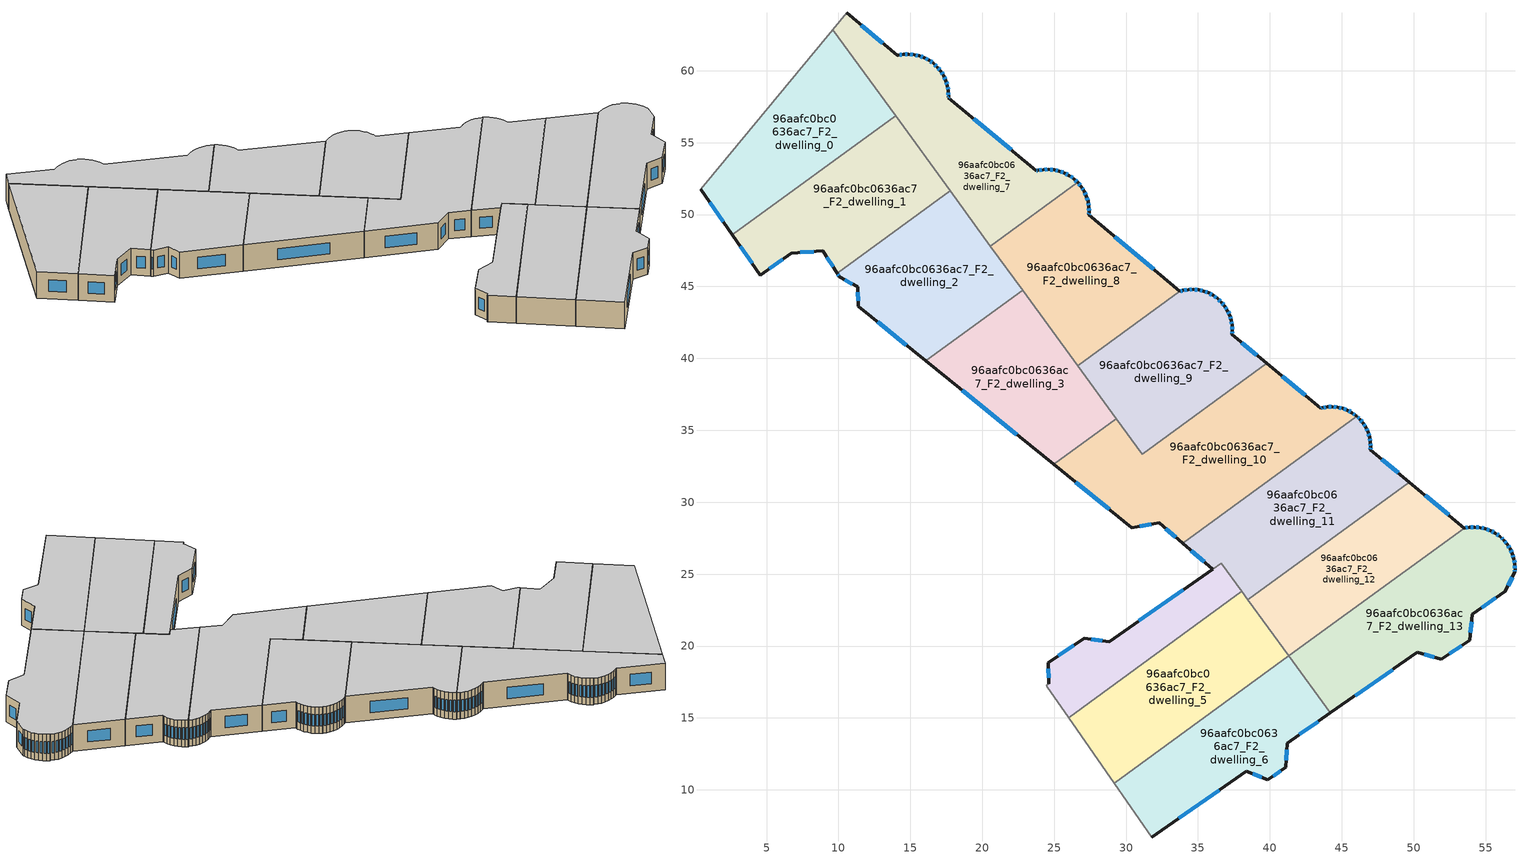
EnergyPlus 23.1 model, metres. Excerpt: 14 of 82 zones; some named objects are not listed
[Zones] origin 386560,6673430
96aafc0bc0636ac7_F2_dwelling_0
 floor to 96aafc0bc0636ac7_F1_dwelling_0 (EU_floor_Construction): 9.61,62.87 13.97,56.87 2.61,48.6 0.41,51.76 z6
 wall outside (EU_wall_Construction): 0.41,51.76 2.61,48.6 z6:9
 wall to 96aafc0bc0636ac7_F2_dwelling_1 (EU_wall_Construction): 2.61,48.6 13.97,56.87 z6:9
 wall adiabatic (EU_wall_Construction): 9.61,62.87 0.41,51.76 z6:9
 wall to 96aafc0bc0636ac7_F2_dwelling_7 (EU_wall_Construction): 13.97,56.87 9.61,62.87 z6:9
 window (EU_Window_Construction): 1.04,50.86 1.98,49.5 z6.86:8.14
 ceiling to 96aafc0bc0636ac7_F3_dwelling_0 (EU_floor_Construction): 13.97,56.87 9.61,62.87 0.41,51.76 2.61,48.6 z9
96aafc0bc0636ac7_F2_dwelling_1
 floor to 96aafc0bc0636ac7_F1_dwelling_1 (EU_floor_Construction): 13.97,56.87 17.78,51.64 9.91,45.91 8.92,47.47 6.73,47.32 4.57,45.79 2.61,48.6 z6
 wall outside (EU_wall_Construction): 2.61,48.6 4.57,45.79 6.73,47.32 8.92,47.47 9.91,45.91 z6:9
 wall to 96aafc0bc0636ac7_F2_dwelling_2 (EU_wall_Construction): 9.91,45.91 17.78,51.64 z6:9
 wall to 96aafc0bc0636ac7_F2_dwelling_7 (EU_wall_Construction): 17.79,51.64 13.98,56.87 z6:9
 window (EU_Window_Construction): 3.17,47.8 4.01,46.6 / 9.2,47.02 9.63,46.35 / 7.36,47.36 8.29,47.43 / 5.19,46.23 6.11,46.88 z6.86:8.14
 ceiling to 96aafc0bc0636ac7_F3_dwelling_1 (EU_floor_Construction): 17.78,51.64 13.97,56.87 2.61,48.6 4.57,45.79 6.73,47.32 8.92,47.47 9.91,45.91 z9
96aafc0bc0636ac7_F2_dwelling_10
 floor to 96aafc0bc0636ac7_F1_dwelling_10 (EU_floor_Construction): 45.05,36.52 45.39,36.39 45.71,36.23 46,36.02 46.02,36 46.05,35.97 33.93,27.15 32.29,28.56 30.4,28.24 24.95,32.64 29.31,35.81 31.11,33.34 39.78,39.66 43.53,36.53 43.64,36.56 43.99,36.62 44.35,36.63 44.71,36.6 z6
 wall outside (EU_wall_Construction): 24.95,32.64 30.4,28.24 32.29,28.56 33.93,27.15 / 46.05,35.97 46.02,36 46,36.02 45.71,36.23 45.39,36.39 45.05,36.52 44.71,36.6 44.35,36.63 43.99,36.62 43.64,36.56 43.53,36.53 39.78,39.66 z6:9
 wall to 96aafc0bc0636ac7_F2_dwelling_3 (EU_wall_Construction): 29.31,35.81 24.95,32.64 z6:9
 wall to 96aafc0bc0636ac7_F2_dwelling_9 (EU_wall_Construction): 39.78,39.66 31.11,33.34 29.31,35.81 z6:9
 wall to 96aafc0bc0636ac7_F2_dwelling_11 (EU_wall_Construction): 33.93,27.15 46.05,35.97 z6:9
 window (EU_Window_Construction): 30.94,28.33 31.75,28.47 / 26.51,31.38 28.85,29.49 / 42.46,37.43 40.85,38.76 / 43.61,36.55 43.56,36.54 / 43.89,36.6 43.74,36.58 / 44.25,36.63 44.09,36.62 / 44.6,36.61 44.45,36.62 / 44.96,36.54 44.81,36.58 / 45.29,36.43 45.15,36.48 / 45.62,36.27 45.48,36.35 / 45.91,36.08 45.79,36.17 / 32.76,28.16 33.46,27.55 z6.86:8.14
 ceiling to 96aafc0bc0636ac7_F3_dwelling_10 (EU_floor_Construction): 46.05,35.97 46.02,36 46,36.02 45.71,36.23 45.39,36.39 45.05,36.52 44.71,36.6 44.35,36.63 43.99,36.62 43.64,36.56 43.53,36.53 39.78,39.66 31.11,33.34 29.31,35.81 24.95,32.64 30.4,28.24 32.29,28.56 33.93,27.15 z9
96aafc0bc0636ac7_F2_dwelling_11
 floor to 96aafc0bc0636ac7_F1_dwelling_11 (EU_floor_Construction): 46.82,34.87 46.93,34.53 46.99,34.17 47,33.82 46.99,33.65 49.7,31.39 38.47,23.22 36.63,25.76 36.04,25.34 33.93,27.15 46.05,35.97 46.26,35.78 46.49,35.5 46.68,35.2 z6
 wall outside (EU_wall_Construction): 49.7,31.39 46.99,33.65 47,33.82 46.99,34.17 46.93,34.53 46.82,34.87 46.68,35.2 46.49,35.5 46.26,35.78 46.05,35.97 / 33.93,27.15 36.04,25.34 z6:9
 wall to 96aafc0bc0636ac7_F2_dwelling_12 (EU_wall_Construction): 38.47,23.22 49.7,31.39 z6:9
 wall to 96aafc0bc0636ac7_F2_dwelling_4 (EU_wall_Construction): 36.04,25.34 36.63,25.76 / 36.63,25.75 38.06,23.8 z6:9
 wall to 96aafc0bc0636ac7_F2_dwelling_5 (EU_wall_Construction): 38.06,23.8 38.47,23.22 z6:9
 window (EU_Window_Construction): 46.62,35.28 46.54,35.41 / 46.78,34.96 46.72,35.1 / 46.9,34.63 46.85,34.77 / 46.97,34.28 46.95,34.43 / 47,33.92 46.99,34.07 / 46.99,33.7 47,33.77 / 48.92,32.04 47.76,33 / 34.53,26.64 35.43,25.86 / 46.2,35.83 46.11,35.92 / 46.42,35.58 46.32,35.7 z6.86:8.14
 ceiling to 96aafc0bc0636ac7_F3_dwelling_11 (EU_floor_Construction): 49.7,31.39 46.99,33.65 47,33.82 46.99,34.17 46.93,34.53 46.82,34.87 46.68,35.2 46.49,35.5 46.26,35.78 46.05,35.97 33.93,27.15 36.04,25.34 36.63,25.76 38.47,23.22 z9
96aafc0bc0636ac7_F2_dwelling_12
 floor to 96aafc0bc0636ac7_F1_dwelling_12 (EU_floor_Construction): 53.52,28.21 41.32,19.32 38.47,23.22 49.7,31.39 z6
 wall outside (EU_wall_Construction): 53.52,28.21 49.7,31.39 z6:9
 wall to 96aafc0bc0636ac7_F2_dwelling_13 (EU_wall_Construction): 41.32,19.32 53.52,28.21 z6:9
 wall to 96aafc0bc0636ac7_F2_dwelling_5 (EU_wall_Construction): 38.47,23.22 41.32,19.32 z6:9
 window (EU_Window_Construction): 52.43,29.12 50.79,30.48 z6.86:8.14
 ceiling to 96aafc0bc0636ac7_F3_dwelling_12 (EU_floor_Construction): 53.52,28.21 49.7,31.39 38.47,23.22 41.32,19.32 z9
96aafc0bc0636ac7_F2_dwelling_13
 floor to 96aafc0bc0636ac7_F1_dwelling_13 (EU_floor_Construction): 56.26,27.37 56.5,27.08 56.7,26.76 56.85,26.42 56.96,26.05 57.03,25.68 57.04,25.31 57.03,25.17 56.37,23.8 54.08,22.21 53.89,20.41 51.92,19.09 50.25,19.55 44.21,15.35 41.32,19.32 53.52,28.21 53.87,28.26 54.24,28.28 54.62,28.24 54.99,28.16 55.34,28.02 55.67,27.85 55.98,27.63 56.04,27.58 z6
 wall outside (EU_wall_Construction): 44.21,15.35 50.25,19.55 51.92,19.09 53.89,20.41 54.08,22.21 56.37,23.8 57.03,25.17 57.04,25.31 57.03,25.68 56.96,26.05 56.85,26.42 56.7,26.76 56.5,27.08 56.26,27.37 56.04,27.58 55.98,27.63 55.67,27.85 55.34,28.02 54.99,28.16 54.62,28.24 54.24,28.28 53.87,28.26 53.52,28.21 z6:9
 wall to 96aafc0bc0636ac7_F2_dwelling_6 (EU_wall_Construction): 41.32,19.32 44.21,15.35 z6:9
 window (EU_Window_Construction): 55.58,27.9 55.44,27.97 / 55.89,27.69 55.76,27.78 / 56.2,27.43 56.1,27.52 / 56.43,27.16 56.33,27.29 / 56.64,26.85 56.55,26.99 / 56.81,26.51 56.74,26.66 / 56.93,26.16 56.89,26.31 / 57.01,25.79 56.98,25.95 / 57.04,25.41 57.03,25.58 / 57.03,25.21 57.04,25.27 / 56.56,24.19 56.84,24.78 / 54.73,22.66 55.71,23.35 / 53.95,20.93 54.02,21.7 / 52.48,19.47 53.33,20.03 / 50.73,19.42 51.44,19.22 / 45.93,16.55 48.52,18.35 / 53.77,28.25 53.62,28.22 / 54.14,28.27 53.98,28.27 / 54.51,28.25 54.35,28.26 / 54.88,28.18 54.73,28.22 / 55.24,28.06 55.09,28.12 z6.86:8.14
 ceiling to 96aafc0bc0636ac7_F3_dwelling_13 (EU_floor_Construction): 53.89,20.41 54.08,22.21 56.37,23.8 57.03,25.17 57.04,25.31 57.03,25.68 56.96,26.05 56.85,26.42 56.7,26.76 56.5,27.08 56.26,27.37 56.04,27.58 55.98,27.63 55.67,27.85 55.34,28.02 54.99,28.16 54.62,28.24 54.24,28.28 53.87,28.26 53.52,28.21 41.32,19.32 44.21,15.35 50.25,19.55 51.92,19.09 z9
96aafc0bc0636ac7_F2_dwelling_2
 floor to 96aafc0bc0636ac7_F1_dwelling_2 (EU_floor_Construction): 17.78,51.64 22.81,44.74 16.07,39.83 11.39,43.62 11.33,44.97 10.07,45.67 9.91,45.91 z6
 wall outside (EU_wall_Construction): 9.91,45.91 10.07,45.67 11.33,44.97 11.39,43.62 16.07,39.83 z6:9
 wall to 96aafc0bc0636ac7_F2_dwelling_3 (EU_wall_Construction): 16.07,39.83 22.81,44.74 z6:9
 wall to 96aafc0bc0636ac7_F2_dwelling_8 (EU_wall_Construction): 22.81,44.74 20.57,47.81 z6:9
 wall to 96aafc0bc0636ac7_F2_dwelling_7 (EU_wall_Construction): 20.57,47.81 17.79,51.64 z6:9
 window (EU_Window_Construction): 9.96,45.84 10.02,45.73 / 12.72,42.53 14.73,40.91 / 11.35,44.58 11.37,44 / 10.43,45.47 10.97,45.17 z6.86:8.14
 ceiling to 96aafc0bc0636ac7_F3_dwelling_2 (EU_floor_Construction): 22.81,44.74 17.78,51.64 9.91,45.91 10.07,45.67 11.33,44.97 11.39,43.62 16.07,39.83 z9
96aafc0bc0636ac7_F2_dwelling_3
 floor to 96aafc0bc0636ac7_F1_dwelling_3 (EU_floor_Construction): 22.81,44.74 29.31,35.81 24.95,32.64 16.07,39.83 z6
 wall outside (EU_wall_Construction): 16.07,39.83 24.95,32.64 z6:9
 wall to 96aafc0bc0636ac7_F2_dwelling_8 (EU_wall_Construction): 26.63,39.49 22.81,44.74 z6:9
 wall to 96aafc0bc0636ac7_F2_dwelling_9 (EU_wall_Construction): 29.31,35.81 26.63,39.49 z6:9
 window (EU_Window_Construction): 18.6,37.78 22.41,34.7 z6.86:8.14
 ceiling to 96aafc0bc0636ac7_F3_dwelling_3 (EU_floor_Construction): 29.31,35.81 22.81,44.74 16.07,39.83 24.95,32.64 z9
96aafc0bc0636ac7_F2_dwelling_4
 floor to 96aafc0bc0636ac7_F1_dwelling_4 (EU_floor_Construction): 36.63,25.76 38.06,23.8 26,15.02 24.48,17.2 24.44,17.26 24.48,17.28 24.63,17.37 24.58,18.83 27.09,20.54 28.84,20.3 z6
 wall outside (EU_wall_Construction): 36.03,25.34 28.84,20.3 27.09,20.54 24.58,18.83 24.63,17.37 z6:9
 wall to 96aafc0bc0636ac7_F2_dwelling_5 (EU_wall_Construction): 26,15.02 38.06,23.8 z6:9
 wall adiabatic (EU_wall_Construction): 24.63,17.37 24.48,17.28 24.44,17.26 24.48,17.2 26,15.02 z6:9
 window (EU_Window_Construction): 24.6,18.42 24.61,17.79 / 26.38,20.05 25.3,19.32 / 28.34,20.37 27.59,20.47 / 33.98,23.9 30.89,21.74 z6.86:8.14
 ceiling to 96aafc0bc0636ac7_F3_dwelling_4 (EU_floor_Construction): 38.06,23.8 36.63,25.76 28.84,20.3 27.09,20.54 24.58,18.83 24.63,17.37 24.48,17.28 24.44,17.26 24.48,17.2 26,15.02 z9
96aafc0bc0636ac7_F2_dwelling_5
 floor to 96aafc0bc0636ac7_F1_dwelling_5 (EU_floor_Construction): 38.06,23.8 41.32,19.32 29.17,10.47 26,15.02 z6
 wall to 96aafc0bc0636ac7_F2_dwelling_6 (EU_wall_Construction): 29.17,10.47 41.32,19.32 z6:9
 wall adiabatic (EU_wall_Construction): 26,15.02 29.17,10.47 z6:9
 ceiling to 96aafc0bc0636ac7_F3_dwelling_5 (EU_floor_Construction): 41.32,19.32 38.06,23.8 26,15.02 29.17,10.47 z9
96aafc0bc0636ac7_F2_dwelling_6
 floor to 96aafc0bc0636ac7_F1_dwelling_6 (EU_floor_Construction): 41.32,19.32 44.21,15.35 41.19,13.26 41.12,11.57 39.86,10.71 38.37,11.29 31.78,6.72 29.17,10.47 z6
 wall outside (EU_wall_Construction): 31.78,6.72 38.37,11.29 39.86,10.71 41.12,11.57 41.19,13.26 44.21,15.35 z6:9
 wall adiabatic (EU_wall_Construction): 29.17,10.47 31.78,6.72 z6:9
 window (EU_Window_Construction): 33.67,8.03 36.49,9.99 / 42.05,13.86 43.35,14.75 / 41.14,12.05 41.17,12.78 / 40.22,10.96 40.76,11.32 / 38.8,11.13 39.44,10.88 z6.86:8.14
 ceiling to 96aafc0bc0636ac7_F3_dwelling_6 (EU_floor_Construction): 41.12,11.57 41.19,13.26 44.21,15.35 41.32,19.32 29.17,10.47 31.78,6.72 38.37,11.29 39.86,10.71 z9
96aafc0bc0636ac7_F2_dwelling_7
 floor to 96aafc0bc0636ac7_F1_dwelling_7 (EU_floor_Construction): 17.32,59.65 17.47,59.32 17.58,58.96 17.64,58.59 17.66,58.22 17.65,58.11 23.77,53.04 23.87,53.06 24.24,53.13 24.62,53.14 25,53.1 25.37,53.02 25.72,52.89 26.06,52.71 26.36,52.49 26.4,52.46 26.64,52.23 20.57,47.81 9.61,62.87 10.57,64.02 14.11,61.07 14.16,61.08 14.52,61.14 14.9,61.15 15.27,61.12 15.63,61.03 15.98,60.9 16.31,60.73 16.61,60.51 16.63,60.49 16.88,60.26 17.12,59.97 z6
 wall outside (EU_wall_Construction): 26.64,52.23 26.4,52.46 26.36,52.49 26.06,52.71 25.72,52.89 25.37,53.02 25,53.1 24.62,53.14 24.24,53.13 23.87,53.06 23.77,53.04 17.65,58.11 17.66,58.22 17.64,58.59 17.58,58.96 17.47,59.32 17.32,59.65 17.12,59.97 16.88,60.26 16.63,60.49 16.61,60.51 16.31,60.73 15.98,60.9 15.63,61.03 15.27,61.12 14.9,61.15 14.52,61.14 14.16,61.08 14.11,61.07 10.57,64.02 z6:9
 wall to 96aafc0bc0636ac7_F2_dwelling_8 (EU_wall_Construction): 20.57,47.81 26.64,52.23 z6:9
 wall adiabatic (EU_wall_Construction): 10.57,64.02 9.61,62.87 z6:9
 window (EU_Window_Construction): 14.42,61.12 14.26,61.09 / 14.79,61.15 14.63,61.14 / 15.16,61.13 15,61.14 / 15.53,61.06 15.37,61.09 / 15.88,60.94 15.73,60.99 / 16.21,60.78 16.07,60.85 / 16.52,60.57 16.39,60.67 / 16.81,60.32 16.71,60.43 / 17.05,60.05 16.95,60.17 / 17.26,59.74 17.18,59.88 / 17.43,59.41 17.36,59.56 / 17.55,59.06 17.5,59.21 / 17.63,58.7 17.6,58.85 / 17.65,58.33 17.65,58.48 / 17.65,58.14 17.65,58.19 / 22.02,54.49 19.4,56.66 / 23.84,53.06 23.8,53.05 / 24.13,53.11 23.97,53.08 / 24.51,53.14 24.35,53.13 / 24.89,53.11 24.73,53.13 / 25.26,53.04 25.1,53.08 / 25.62,52.92 25.47,52.98 / 25.96,52.76 25.82,52.84 / 26.28,52.55 26.14,52.65 / 26.57,52.3 26.47,52.4 / 13.09,61.91 11.58,63.17 z6.86:8.14
 ceiling to 96aafc0bc0636ac7_F3_dwelling_7 (EU_floor_Construction): 26.64,52.23 26.4,52.46 26.36,52.49 26.06,52.71 25.72,52.89 25.37,53.02 25,53.1 24.62,53.14 24.24,53.13 23.87,53.06 23.77,53.04 17.65,58.11 17.66,58.22 17.64,58.59 17.58,58.96 17.47,59.32 17.32,59.65 17.12,59.97 16.88,60.26 16.63,60.49 16.61,60.51 16.31,60.73 15.98,60.9 15.63,61.03 15.27,61.12 14.9,61.15 14.52,61.14 14.16,61.08 14.11,61.07 10.57,64.02 9.61,62.87 20.57,47.81 z9
96aafc0bc0636ac7_F2_dwelling_8
 floor to 96aafc0bc0636ac7_F1_dwelling_8 (EU_floor_Construction): 27.35,50.91 27.41,50.53 27.43,50.15 27.42,49.98 33.74,44.67 26.63,39.49 20.57,47.81 26.64,52.23 26.88,51.94 27.08,51.62 27.24,51.27 z6
 wall outside (EU_wall_Construction): 33.74,44.67 27.42,49.98 27.43,50.15 27.41,50.53 27.35,50.91 27.24,51.27 27.08,51.62 26.88,51.94 26.64,52.23 z6:9
 wall to 96aafc0bc0636ac7_F2_dwelling_9 (EU_wall_Construction): 26.63,39.49 33.74,44.67 z6:9
 window (EU_Window_Construction): 27.03,51.71 26.94,51.85 / 27.2,51.37 27.13,51.52 / 27.32,51.01 27.27,51.17 / 27.4,50.64 27.37,50.8 / 27.42,50.26 27.42,50.42 / 27.42,50.03 27.43,50.1 / 31.94,46.18 29.23,48.46 / 26.81,52.02 26.71,52.15 z6.86:8.14
 ceiling to 96aafc0bc0636ac7_F3_dwelling_8 (EU_floor_Construction): 33.74,44.67 27.42,49.98 27.43,50.15 27.41,50.53 27.35,50.91 27.24,51.27 27.08,51.62 26.88,51.94 26.64,52.23 20.57,47.81 26.63,39.49 z9
96aafc0bc0636ac7_F2_dwelling_9
 floor to 96aafc0bc0636ac7_F1_dwelling_9 (EU_floor_Construction): 37.05,43.33 37.2,43 37.31,42.65 37.37,42.29 37.38,41.92 37.36,41.68 39.78,39.66 31.11,33.34 26.63,39.49 33.74,44.67 33.95,44.72 34.31,44.78 34.68,44.8 35.04,44.76 35.39,44.68 35.74,44.55 36.06,44.38 36.36,44.17 36.37,44.16 36.62,43.92 36.85,43.64 z6
 wall outside (EU_wall_Construction): 39.78,39.66 37.36,41.68 37.38,41.92 37.37,42.29 37.31,42.65 37.2,43 37.05,43.33 36.85,43.64 36.62,43.92 36.37,44.16 36.36,44.17 36.06,44.38 35.74,44.55 35.39,44.68 35.04,44.76 34.68,44.8 34.31,44.78 33.95,44.72 33.74,44.67 z6:9
 window (EU_Window_Construction): 34.21,44.77 34.05,44.74 / 34.57,44.79 34.42,44.79 / 34.94,44.77 34.78,44.79 / 35.29,44.7 35.14,44.74 / 35.64,44.59 35.49,44.64 / 35.97,44.43 35.83,44.5 / 36.27,44.23 36.14,44.32 / 36.55,43.99 36.44,44.09 / 36.79,43.72 36.69,43.84 / 36.99,43.42 36.91,43.55 / 37.16,43.09 37.09,43.23 / 37.28,42.75 37.23,42.9 / 37.35,42.39 37.32,42.54 / 37.38,42.03 37.37,42.18 / 37.37,41.75 37.37,41.85 / 39.09,40.23 38.05,41.1 / 33.89,44.71 33.8,44.68 z6.86:8.14
 ceiling to 96aafc0bc0636ac7_F3_dwelling_9 (EU_floor_Construction): 39.78,39.66 37.36,41.68 37.38,41.92 37.37,42.29 37.31,42.65 37.2,43 37.05,43.33 36.85,43.64 36.62,43.92 36.37,44.16 36.36,44.17 36.06,44.38 35.74,44.55 35.39,44.68 35.04,44.76 34.68,44.8 34.31,44.78 33.95,44.72 33.74,44.67 26.63,39.49 31.11,33.34 z9
[Building]
EU S2 Campaign: North Axis=0; Terrain=City; Solar Distribution=FullExterior
[Site:Location]
Helsinki-Vantaa.AP: Latitude=60.317; Longitude=24.963; Time Zone=2; Elevation=54.6
[SizingPeriod:WeatherFileDays]
AnnualSizingPeriod: Begin Month=1; Begin Day of Month=1; End Month=12; End Day of Month=31; Day of Week for Start Day=Monday; Use Weather File Daylight Saving Period=No; Use Weather File Rain and Snow Indicators=No
[MATERIAL]
EU_InternalMass_Material: Roughness=MediumRough; Thickness=0.1; Conductivity=1; Density=1800; Specific Heat=900; Thermal Absorptance=0.9; Solar Absorptance=0.7; Visible Absorptance=0.7
[MATERIAL:NOMASS] Roughness=MediumRough; Thermal Absorptance=0.9; Solar Absorptance=0.7; Visible Absorptance=0.7
Name | Thermal Resistance
EU_wall_NoMass | 1.10183
EU_floor_NoMass | 1.70606
[WINDOWMATERIAL:SIMPLEGLAZINGSYSTEM]
EU_Window_SimpleGlazing: UFactor=3.11035; Solar Heat Gain Coefficient=0.8; Visible Transmittance=0.8
[CONSTRUCTION]
EU_wall_Construction: EU_wall_NoMass
EU_floor_Construction: EU_floor_NoMass
EU_Window_Construction: EU_Window_SimpleGlazing
EU_InternalMass_Construction: EU_InternalMass_Material
[ZONE] Type=1; Multiplier=1; Ceiling Height=autocalculate; Floor Area=autocalculate; Part of Total Floor Area=Yes
Name | Volume
96aafc0bc0636ac7_F2_dwelling_0 | 236.595
96aafc0bc0636ac7_F2_dwelling_1 | 236.65
96aafc0bc0636ac7_F2_dwelling_10 | 344.596
96aafc0bc0636ac7_F2_dwelling_11 | 245.219
96aafc0bc0636ac7_F2_dwelling_12 | 209.717
96aafc0bc0636ac7_F2_dwelling_13 | 263.496
96aafc0bc0636ac7_F2_dwelling_2 | 236.61
96aafc0bc0636ac7_F2_dwelling_3 | 227.387
96aafc0bc0636ac7_F2_dwelling_4 | 129.318
96aafc0bc0636ac7_F2_dwelling_5 | 248.728
96aafc0bc0636ac7_F2_dwelling_6 | 224.537
96aafc0bc0636ac7_F2_dwelling_7 | 236.621
96aafc0bc0636ac7_F2_dwelling_8 | 237.795
96aafc0bc0636ac7_F2_dwelling_9 | 235.43
[INTERNALMASS] Construction=EU_InternalMass_Construction
Name | Zone or ZoneList | Surface Area
96aafc0bc0636ac7_F2_dwelling_0_EU_InternalMass | 96aafc0bc0636ac7_F2_dwelling_0 | 78.8651
96aafc0bc0636ac7_F2_dwelling_1_EU_InternalMass | 96aafc0bc0636ac7_F2_dwelling_1 | 78.8835
96aafc0bc0636ac7_F2_dwelling_2_EU_InternalMass | 96aafc0bc0636ac7_F2_dwelling_2 | 78.8698
96aafc0bc0636ac7_F2_dwelling_3_EU_InternalMass | 96aafc0bc0636ac7_F2_dwelling_3 | 75.7956
96aafc0bc0636ac7_F2_dwelling_4_EU_InternalMass | 96aafc0bc0636ac7_F2_dwelling_4 | 43.1028
96aafc0bc0636ac7_F2_dwelling_5_EU_InternalMass | 96aafc0bc0636ac7_F2_dwelling_5 | 82.9095
96aafc0bc0636ac7_F2_dwelling_6_EU_InternalMass | 96aafc0bc0636ac7_F2_dwelling_6 | 74.8455
96aafc0bc0636ac7_F2_dwelling_7_EU_InternalMass | 96aafc0bc0636ac7_F2_dwelling_7 | 78.8724
96aafc0bc0636ac7_F2_dwelling_8_EU_InternalMass | 96aafc0bc0636ac7_F2_dwelling_8 | 79.2651
96aafc0bc0636ac7_F2_dwelling_9_EU_InternalMass | 96aafc0bc0636ac7_F2_dwelling_9 | 78.477
96aafc0bc0636ac7_F2_dwelling_10_EU_InternalMass | 96aafc0bc0636ac7_F2_dwelling_10 | 114.866
96aafc0bc0636ac7_F2_dwelling_11_EU_InternalMass | 96aafc0bc0636ac7_F2_dwelling_11 | 81.7392
96aafc0bc0636ac7_F2_dwelling_12_EU_InternalMass | 96aafc0bc0636ac7_F2_dwelling_12 | 69.9057
96aafc0bc0636ac7_F2_dwelling_13_EU_InternalMass | 96aafc0bc0636ac7_F2_dwelling_13 | 87.8324
[OTHEREQUIPMENT] Fuel Type=Electricity; Design Level Calculation Method=Watts/Area; Power per Zone Floor Area=1; Fraction Latent=0; Fraction Radiant=0; Fraction Lost=0; Carbon Dioxide Generation Rate=0; EndUse Subcategory=EU_Step8_InternalGains
Name | Zone or ZoneList or Space or SpaceList | Schedule
EU_Step8_InternalGain_96aafc0bc0636ac7_F2_dwelling_0_f000 | 96aafc0bc0636ac7_F2_dwelling_0 | EU_Step8_GainSchedule_96aafc0bc0636ac7_F2_dwelling_0_f000
EU_Step8_InternalGain_96aafc0bc0636ac7_F2_dwelling_1_f000 | 96aafc0bc0636ac7_F2_dwelling_1 | EU_Step8_GainSchedule_96aafc0bc0636ac7_F2_dwelling_1_f000
EU_Step8_InternalGain_96aafc0bc0636ac7_F2_dwelling_2_f000 | 96aafc0bc0636ac7_F2_dwelling_2 | EU_Step8_GainSchedule_96aafc0bc0636ac7_F2_dwelling_2_f000
EU_Step8_InternalGain_96aafc0bc0636ac7_F2_dwelling_3_f000 | 96aafc0bc0636ac7_F2_dwelling_3 | EU_Step8_GainSchedule_96aafc0bc0636ac7_F2_dwelling_3_f000
EU_Step8_InternalGain_96aafc0bc0636ac7_F2_dwelling_4_f000 | 96aafc0bc0636ac7_F2_dwelling_4 | EU_Step8_GainSchedule_96aafc0bc0636ac7_F2_dwelling_4_f000
EU_Step8_InternalGain_96aafc0bc0636ac7_F2_dwelling_5_f000 | 96aafc0bc0636ac7_F2_dwelling_5 | EU_Step8_GainSchedule_96aafc0bc0636ac7_F2_dwelling_5_f000
EU_Step8_InternalGain_96aafc0bc0636ac7_F2_dwelling_6_f000 | 96aafc0bc0636ac7_F2_dwelling_6 | EU_Step8_GainSchedule_96aafc0bc0636ac7_F2_dwelling_6_f000
EU_Step8_InternalGain_96aafc0bc0636ac7_F2_dwelling_7_f000 | 96aafc0bc0636ac7_F2_dwelling_7 | EU_Step8_GainSchedule_96aafc0bc0636ac7_F2_dwelling_7_f000
EU_Step8_InternalGain_96aafc0bc0636ac7_F2_dwelling_8_f000 | 96aafc0bc0636ac7_F2_dwelling_8 | EU_Step8_GainSchedule_96aafc0bc0636ac7_F2_dwelling_8_f000
EU_Step8_InternalGain_96aafc0bc0636ac7_F2_dwelling_9_f000 | 96aafc0bc0636ac7_F2_dwelling_9 | EU_Step8_GainSchedule_96aafc0bc0636ac7_F2_dwelling_9_f000
EU_Step8_InternalGain_96aafc0bc0636ac7_F2_dwelling_10_f000 | 96aafc0bc0636ac7_F2_dwelling_10 | EU_Step8_GainSchedule_96aafc0bc0636ac7_F2_dwelling_10_f000
EU_Step8_InternalGain_96aafc0bc0636ac7_F2_dwelling_11_f000 | 96aafc0bc0636ac7_F2_dwelling_11 | EU_Step8_GainSchedule_96aafc0bc0636ac7_F2_dwelling_11_f000
EU_Step8_InternalGain_96aafc0bc0636ac7_F2_dwelling_12_f000 | 96aafc0bc0636ac7_F2_dwelling_12 | EU_Step8_GainSchedule_96aafc0bc0636ac7_F2_dwelling_12_f000
EU_Step8_InternalGain_96aafc0bc0636ac7_F2_dwelling_13_f000 | 96aafc0bc0636ac7_F2_dwelling_13 | EU_Step8_GainSchedule_96aafc0bc0636ac7_F2_dwelling_13_f000
[ZONEVENTILATION:DESIGNFLOWRATE] Schedule=EU_AlwaysOn; Design Flow Rate Calculation Method=AirChanges/Hour; Air Changes per Hour=0.756316; Ventilation Type=Natural; Fan Pressure Rise=0; Fan Total Efficiency=1; Constant Term Coefficient=1; Temperature Term Coefficient=0; Velocity Term Coefficient=0; Velocity Squared Term Coefficient=0; Minimum Indoor Temperature=-100; Maximum Indoor Temperature=100; Delta Temperature=-100; Minimum Outdoor Temperature=-100; Maximum Outdoor Temperature=100; Maximum Wind Speed=40
Name | Zone or ZoneList or Space or SpaceList
EU_ConstantAir_96aafc0bc0636ac7_F2_dwelling_0 | 96aafc0bc0636ac7_F2_dwelling_0
EU_ConstantAir_96aafc0bc0636ac7_F2_dwelling_1 | 96aafc0bc0636ac7_F2_dwelling_1
EU_ConstantAir_96aafc0bc0636ac7_F2_dwelling_2 | 96aafc0bc0636ac7_F2_dwelling_2
EU_ConstantAir_96aafc0bc0636ac7_F2_dwelling_3 | 96aafc0bc0636ac7_F2_dwelling_3
EU_ConstantAir_96aafc0bc0636ac7_F2_dwelling_4 | 96aafc0bc0636ac7_F2_dwelling_4
EU_ConstantAir_96aafc0bc0636ac7_F2_dwelling_5 | 96aafc0bc0636ac7_F2_dwelling_5
EU_ConstantAir_96aafc0bc0636ac7_F2_dwelling_6 | 96aafc0bc0636ac7_F2_dwelling_6
EU_ConstantAir_96aafc0bc0636ac7_F2_dwelling_7 | 96aafc0bc0636ac7_F2_dwelling_7
EU_ConstantAir_96aafc0bc0636ac7_F2_dwelling_8 | 96aafc0bc0636ac7_F2_dwelling_8
EU_ConstantAir_96aafc0bc0636ac7_F2_dwelling_9 | 96aafc0bc0636ac7_F2_dwelling_9
EU_ConstantAir_96aafc0bc0636ac7_F2_dwelling_10 | 96aafc0bc0636ac7_F2_dwelling_10
EU_ConstantAir_96aafc0bc0636ac7_F2_dwelling_11 | 96aafc0bc0636ac7_F2_dwelling_11
EU_ConstantAir_96aafc0bc0636ac7_F2_dwelling_12 | 96aafc0bc0636ac7_F2_dwelling_12
EU_ConstantAir_96aafc0bc0636ac7_F2_dwelling_13 | 96aafc0bc0636ac7_F2_dwelling_13
[HVACTEMPLATE:ZONE:IDEALLOADSAIRSYSTEM] System Availability Schedule=EU_AlwaysOn; Maximum Heating Supply Air Temperature=50; Minimum Cooling Supply Air Temperature=13; Maximum Heating Supply Air Humidity Ratio=0.0156; Minimum Cooling Supply Air Humidity Ratio=0.0077; Heating Limit=NoLimit; Cooling Limit=NoLimit; Heating Availability Schedule=EU_AlwaysOn; Cooling Availability Schedule=EU_CoolingOff; Dehumidification Control Type=ConstantSensibleHeatRatio; Cooling Sensible Heat Ratio=0.7; Dehumidification Setpoint=60; Humidification Control Type=None; Humidification Setpoint=30; Outdoor Air Method=None; Outdoor Air Flow Rate per Person=0.00944; Outdoor Air Flow Rate per Zone Floor Area=0; Outdoor Air Flow Rate per Zone=0; Demand Controlled Ventilation Type=None; Outdoor Air Economizer Type=NoEconomizer; Heat Recovery Type=None; Sensible Heat Recovery Effectiveness=0.7; Latent Heat Recovery Effectiveness=0.65
Name | Template Thermostat
96aafc0bc0636ac7_F2_dwelling_0 | EU_HeatOnly_96aafc0bc0636ac7_F2_dwelling_0
96aafc0bc0636ac7_F2_dwelling_1 | EU_HeatOnly_96aafc0bc0636ac7_F2_dwelling_1
96aafc0bc0636ac7_F2_dwelling_2 | EU_HeatOnly_96aafc0bc0636ac7_F2_dwelling_2
96aafc0bc0636ac7_F2_dwelling_3 | EU_HeatOnly_96aafc0bc0636ac7_F2_dwelling_3
96aafc0bc0636ac7_F2_dwelling_4 | EU_HeatOnly_96aafc0bc0636ac7_F2_dwelling_4
96aafc0bc0636ac7_F2_dwelling_5 | EU_HeatOnly_96aafc0bc0636ac7_F2_dwelling_5
96aafc0bc0636ac7_F2_dwelling_6 | EU_HeatOnly_96aafc0bc0636ac7_F2_dwelling_6
96aafc0bc0636ac7_F2_dwelling_7 | EU_HeatOnly_96aafc0bc0636ac7_F2_dwelling_7
96aafc0bc0636ac7_F2_dwelling_8 | EU_HeatOnly_96aafc0bc0636ac7_F2_dwelling_8
96aafc0bc0636ac7_F2_dwelling_9 | EU_HeatOnly_96aafc0bc0636ac7_F2_dwelling_9
96aafc0bc0636ac7_F2_dwelling_10 | EU_HeatOnly_96aafc0bc0636ac7_F2_dwelling_10
96aafc0bc0636ac7_F2_dwelling_11 | EU_HeatOnly_96aafc0bc0636ac7_F2_dwelling_11
96aafc0bc0636ac7_F2_dwelling_12 | EU_HeatOnly_96aafc0bc0636ac7_F2_dwelling_12
96aafc0bc0636ac7_F2_dwelling_13 | EU_HeatOnly_96aafc0bc0636ac7_F2_dwelling_13
[SIZING:ZONE] Zone Cooling Design Supply Air Temperature Input Method=SupplyAirTemperature; Zone Cooling Design Supply Air Temperature=13; Zone Heating Design Supply Air Temperature Input Method=SupplyAirTemperature; Zone Heating Design Supply Air Temperature=50; Zone Cooling Design Supply Air Humidity Ratio=0.008; Zone Heating Design Supply Air Humidity Ratio=0.008; Cooling Design Air Flow Method=DesignDay; Cooling Design Air Flow Rate=0; Cooling Minimum Air Flow per Zone Floor Area=0.000762; Cooling Minimum Air Flow=0; Cooling Minimum Air Flow Fraction=0.2; Heating Design Air Flow Method=DesignDay; Heating Design Air Flow Rate=0; Heating Maximum Air Flow per Zone Floor Area=0.002032; Heating Maximum Air Flow=0.141576; Heating Maximum Air Flow Fraction=0.3; Account for Dedicated Outdoor Air System=No; Dedicated Outdoor Air System Control Strategy=NeutralSupplyAir; Dedicated Outdoor Air Low Setpoint Temperature for Design=autosize; Dedicated Outdoor Air High Setpoint Temperature for Design=autosize; Zone Load Sizing Method=Sensible Load Only No Latent Load; Zone Latent Cooling Design Supply Air Humidity Ratio Input Method=HumidityRatioDifference; Zone Cooling Design Supply Air Humidity Ratio Difference=0.005; Zone Latent Heating Design Supply Air Humidity Ratio Input Method=HumidityRatioDifference; Zone Humidification Design Supply Air Humidity Ratio Difference=0.005
96aafc0bc0636ac7_F2_dwelling_0; 96aafc0bc0636ac7_F2_dwelling_1; 96aafc0bc0636ac7_F2_dwelling_2; 96aafc0bc0636ac7_F2_dwelling_3; 96aafc0bc0636ac7_F2_dwelling_4; 96aafc0bc0636ac7_F2_dwelling_5; 96aafc0bc0636ac7_F2_dwelling_6; 96aafc0bc0636ac7_F2_dwelling_7; 96aafc0bc0636ac7_F2_dwelling_8; 96aafc0bc0636ac7_F2_dwelling_9; 96aafc0bc0636ac7_F2_dwelling_10; 96aafc0bc0636ac7_F2_dwelling_11; 96aafc0bc0636ac7_F2_dwelling_12; 96aafc0bc0636ac7_F2_dwelling_13
[SCHEDULE:CONSTANT]
Name | Hourly Value
EU_AlwaysOn | 1
EU_CoolingOff | 0
[SCHEDULE:FILE] Column Number=1; Rows to Skip at Top=0; Number of Hours of Data=8760; Column Separator=Comma; Interpolate to Timestep=No; Minutes per Item=60; Adjust Schedule for Daylight Savings=Yes
Name | File
EU_Step8_GainSchedule_96aafc0bc0636ac7_F2_dwelling_0_f000 | ../../schedules/96aafc0bc0636ac7/96aafc0bc0636ac7_F2_dwelling_0_f000_gain.csv
EU_Step8_GainSchedule_96aafc0bc0636ac7_F2_dwelling_1_f000 | ../../schedules/96aafc0bc0636ac7/96aafc0bc0636ac7_F2_dwelling_1_f000_gain.csv
EU_Step8_GainSchedule_96aafc0bc0636ac7_F2_dwelling_2_f000 | ../../schedules/96aafc0bc0636ac7/96aafc0bc0636ac7_F2_dwelling_2_f000_gain.csv
EU_Step8_GainSchedule_96aafc0bc0636ac7_F2_dwelling_3_f000 | ../../schedules/96aafc0bc0636ac7/96aafc0bc0636ac7_F2_dwelling_3_f000_gain.csv
EU_Step8_GainSchedule_96aafc0bc0636ac7_F2_dwelling_4_f000 | ../../schedules/96aafc0bc0636ac7/96aafc0bc0636ac7_F2_dwelling_4_f000_gain.csv
EU_Step8_GainSchedule_96aafc0bc0636ac7_F2_dwelling_5_f000 | ../../schedules/96aafc0bc0636ac7/96aafc0bc0636ac7_F2_dwelling_5_f000_gain.csv
EU_Step8_GainSchedule_96aafc0bc0636ac7_F2_dwelling_6_f000 | ../../schedules/96aafc0bc0636ac7/96aafc0bc0636ac7_F2_dwelling_6_f000_gain.csv
EU_Step8_GainSchedule_96aafc0bc0636ac7_F2_dwelling_7_f000 | ../../schedules/96aafc0bc0636ac7/96aafc0bc0636ac7_F2_dwelling_7_f000_gain.csv
EU_Step8_GainSchedule_96aafc0bc0636ac7_F2_dwelling_8_f000 | ../../schedules/96aafc0bc0636ac7/96aafc0bc0636ac7_F2_dwelling_8_f000_gain.csv
EU_Step8_GainSchedule_96aafc0bc0636ac7_F2_dwelling_9_f000 | ../../schedules/96aafc0bc0636ac7/96aafc0bc0636ac7_F2_dwelling_9_f000_gain.csv
EU_Step8_GainSchedule_96aafc0bc0636ac7_F2_dwelling_10_f000 | ../../schedules/96aafc0bc0636ac7/96aafc0bc0636ac7_F2_dwelling_10_f000_gain.csv
EU_Step8_GainSchedule_96aafc0bc0636ac7_F2_dwelling_11_f000 | ../../schedules/96aafc0bc0636ac7/96aafc0bc0636ac7_F2_dwelling_11_f000_gain.csv
EU_Step8_GainSchedule_96aafc0bc0636ac7_F2_dwelling_12_f000 | ../../schedules/96aafc0bc0636ac7/96aafc0bc0636ac7_F2_dwelling_12_f000_gain.csv
EU_Step8_GainSchedule_96aafc0bc0636ac7_F2_dwelling_13_f000 | ../../schedules/96aafc0bc0636ac7/96aafc0bc0636ac7_F2_dwelling_13_f000_gain.csv
